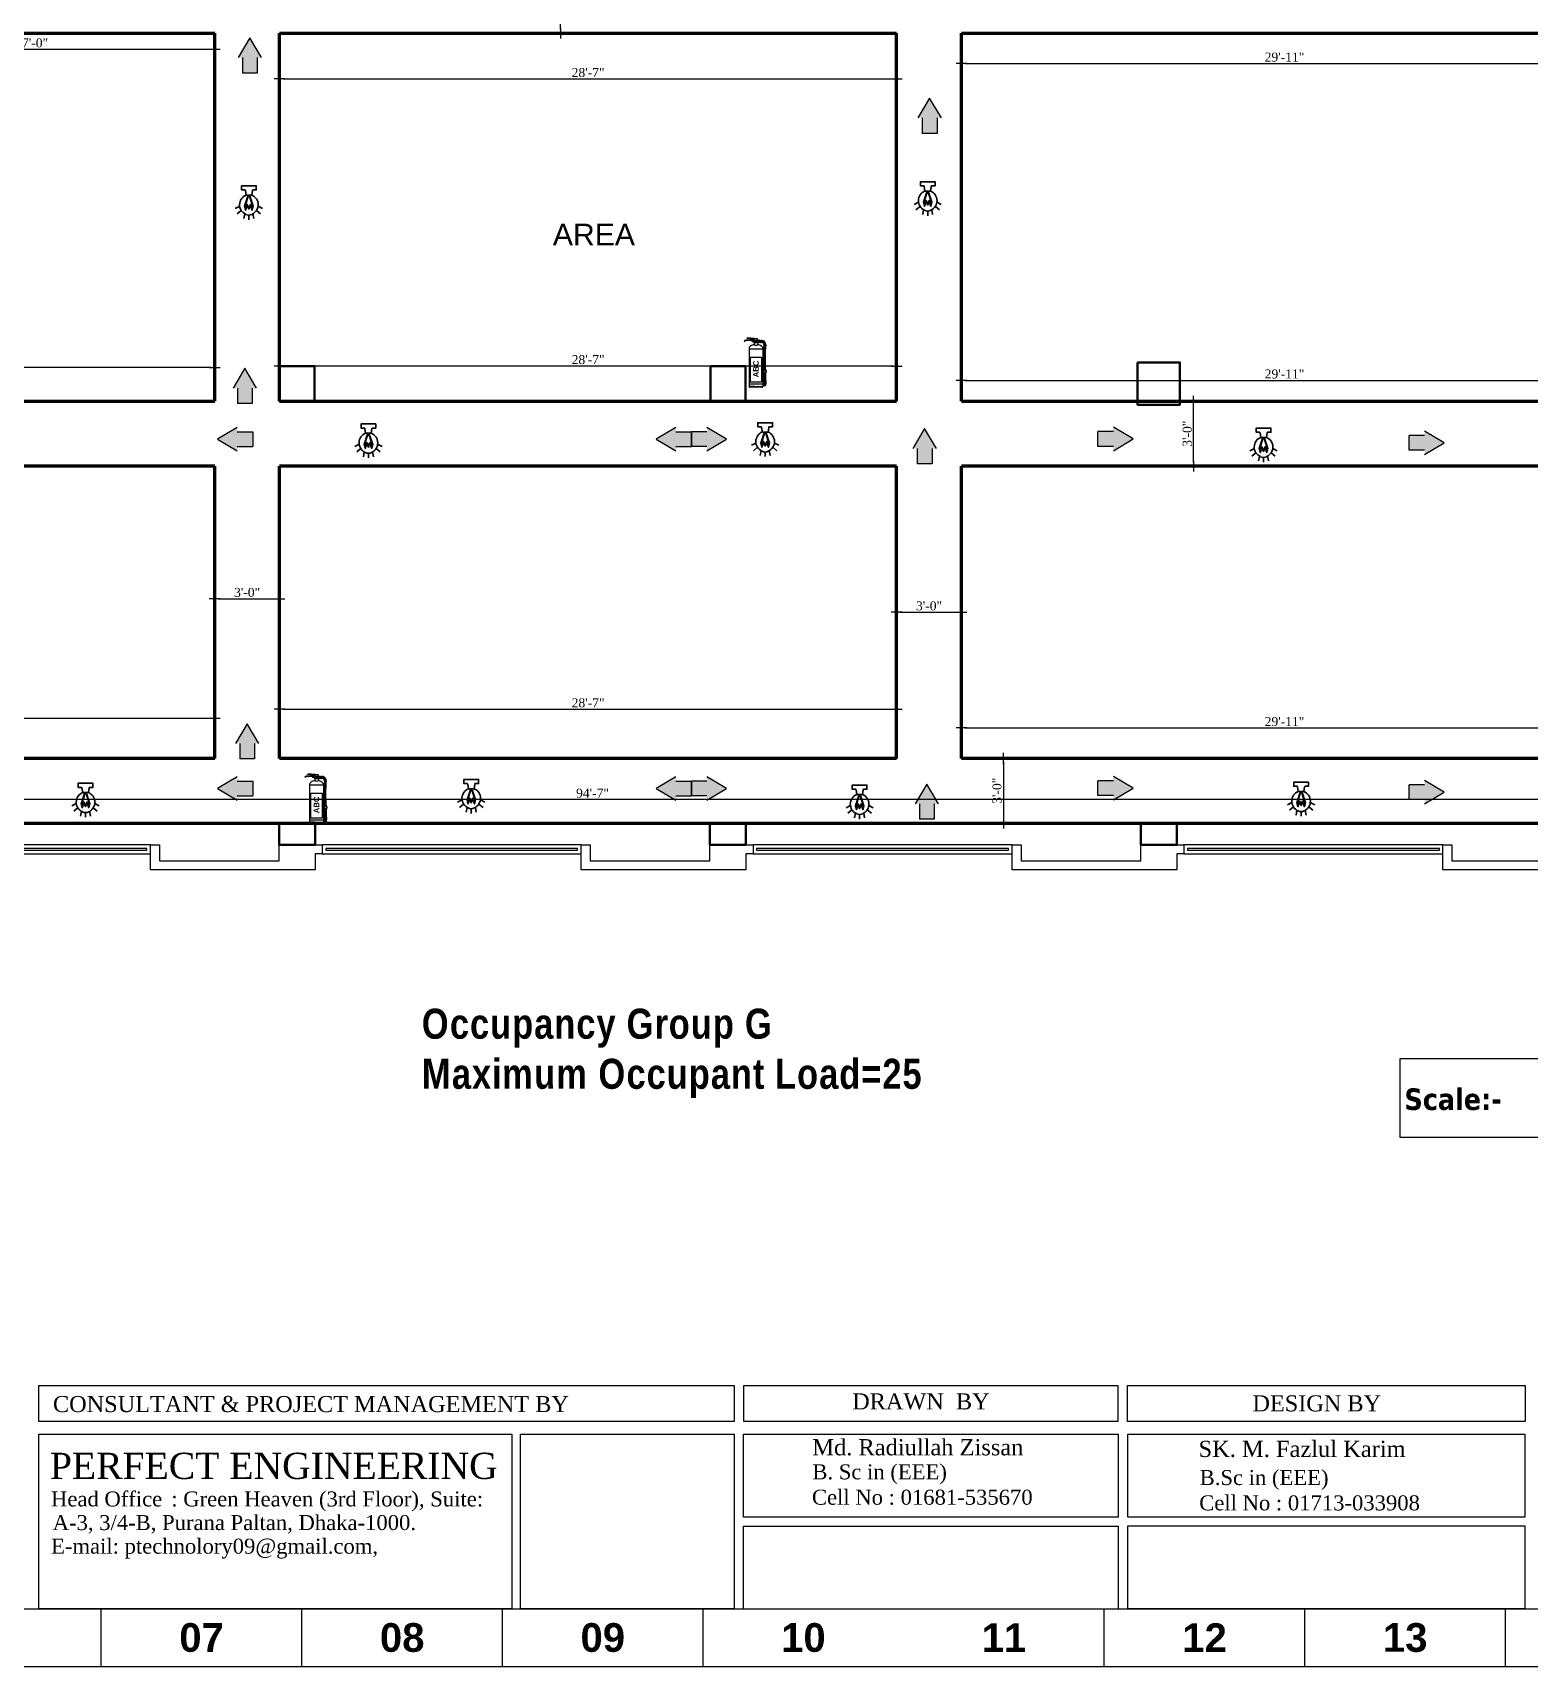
# Model space of a CAD drawing. Header units: inches. Extents: x -250485 to 735580, y -140410 to 288049.
# Drawn here: x 31693 to 32525, y 20644 to 21552 of the extents above; entities that cross this region are included whole.
import ezdxf

# ---------------------------------------------------------------- set-up
doc = ezdxf.new("R2010")
doc.units = ezdxf.units.IN
doc.header["$MEASUREMENT"] = 0
doc.header["$PDMODE"] = 35
doc.layers.get('0').update_dxf_attribs({"lineweight": 0})
doc.layers.get('Defpoints').update_dxf_attribs({"lineweight": 0})
for name, color, linetype, lineweight in [('A column', 106, 'Continuous', 40), ('A window', 150, 'Continuous', 0), ('AN-TEXT', 251, 'Continuous', 15), ('coloum', 220, 'Continuous', 0), ('DIM 01', 250, 'Continuous', 9), ('Emergency Light', 251, 'Continuous', 15), ('evacuation plan', 162, 'Continuous', 13), ('Inline', 7, 'Continuous', 0), ('Layer1', 134, 'Continuous', 0), ('Outline', 7, 'Continuous', 0), ('Scale', 7, 'Continuous', 0), ('Scale_Text', 7, 'Continuous', 0), ('sheet', 7, 'Continuous', 15), ('TEXT_TITLEBOX', 7, 'Continuous', 13), ('Titelblk', 7, 'Continuous', 25), ('TITLE', 7, 'Continuous', 20), ('wall', 7, 'Continuous', 0)]:
    doc.layers.add(name, color=color, linetype=linetype, lineweight=lineweight)
doc.layers.add('FIREACC', color=30, linetype='Continuous')
doc.layers.add('OUTSIDE', color=253, linetype='Continuous')
doc.styles.add('isop', font='isocpeur.ttf')
doc.styles.add('REG', font='times.ttf')
doc.styles.add('SHT-TEXT-1', font='times.ttf', dxfattribs={"height": 12})
doc.styles.get("Standard").update_dxf_attribs({"font": 'arialbd.ttf', "height": 24})
doc.styles.add('style1', font='arial.ttf')
doc.dimstyles.new('Dim-Pres', dxfattribs={"dimtxt": 5.5, "dimasz": 2, "dimexe": 1.5, "dimexo": 1.5, "dimgap": 1, "dimtad": 3, "dimdec": 0, "dimzin": 3, "dimdsep": 46, "dimlunit": 4, "dimtxsty": 'REG', "dimblk": 'point', "dimcen": 2, "dimclrd": 256, "dimclre": 256, "dimclrt": 7, "dimadec": 0, "dimazin": 0, "dimtfac": 0.75, "dimtdec": 0, "dimtmove": 1, "dimatfit": 3, "dimldrblk": 'point', "dimfxl": 0, "dimtolj": 1, "dimtzin": 0, "dimlwd": -1, "dimlwe": -1, "dimarcsym": 1})

# ---------------------------------------------------------------- blocks, each defined once
blk = doc.blocks.new('A$C0D471ECC')
at = {"layer": 'A window', "ltscale": 30, "elevation": 0.3}
blk.add_lwpolyline([(-50.51, 36.74), (-50.51, 31.74), (93.49, 31.74), (93.49, 36.74), (-50.51, 36.74)], dxfattribs=at)
blk.add_lwpolyline([(-48.51, 34.74), (-48.51, 33.74), (91.49, 33.74), (91.49, 34.74)], close=True, dxfattribs=at)
blk = doc.blocks.new('dot')
at = {"color": 4}
for p, q in [((-1.5, 0), (1.5, 0)), ((0, 1.5), (0, -1.5))]:
    blk.add_line(p, q, dxfattribs=at)
at = {"color": 6, "const_width": 0.5}
blk.add_lwpolyline([(-0.25, 0, 1), (0.25, 0, 1)], format="xyb", close=True, dxfattribs=at)
blk = doc.blocks.new('point')
blk.add_blockref('dot', (0, 0))
blk = doc.blocks.new('*D562')
at = {"layer": 'Defpoints', "color": 0, "ltscale": 30, "transparency": 16777216}
for p in [(32319.41, 21346.93), (32338.81, 21346.93), (32319.25, 21310.75)]:
    blk.add_point(p, dxfattribs=at)
at = {"layer": 'Layer1', "ltscale": 30, "transparency": 16777216}
for p, q in [((32334.81, 21346.93), (32340.31, 21346.93)), ((32338.81, 21312.75), (32338.81, 21344.93)), ((32334.81, 21310.75), (32340.31, 21310.75))]:
    blk.add_line(p, q, dxfattribs=at)
at = {"layer": 'Layer1', "ltscale": 30, "transparency": 16777216, "xscale": 2, "yscale": 2, "zscale": 2}
for p, rotation in [((32338.81, 21346.93), 90), ((32338.81, 21310.75), 270)]:
    blk.add_blockref('point', p, dxfattribs=dict(at, rotation=rotation))
at = {"layer": 'Layer1', "color": 7, "ltscale": 30, "transparency": 16777216, "insert": (32335.26, 21328.84), "char_height": 5, "attachment_point": 5, "rotation": 90, "style": 'REG'}
blk.add_mtext('\\A1;3\'-0"', dxfattribs=at)
blk = doc.blocks.new('hfev')
at = {"layer": 'evacuation plan'}
h = blk.add_hatch(color=60, dxfattribs=at)
h.dxf.hatch_style = 1
h.paths.add_polyline_path([(40299.1, 13041.1), (40287.2, 13021.2), (40310.9, 13021.2)])
h.paths.add_polyline_path([(40306.5, 13021.2), (40291.6, 13021.2), (40291.6, 13005.5), (40306.5, 13005.5)])
at = {"layer": 'evacuation plan', "color": 9, "true_color": 0xafd9aa}
for p, q in [((40287.2, 13021.2), (40299.1, 13041.1)), ((40299.1, 13041.1), (40310.9, 13021.2)), ((40291.6, 13021.2), (40291.6, 13005.5)), ((40306.5, 13021.2), (40306.5, 13005.5)), ((40291.6, 13005.5), (40306.5, 13005.5))]:
    blk.add_line(p, q, dxfattribs=at)
blk = doc.blocks.new('A$C16DB04AD')
at = {"layer": 'Emergency Light', "color": 154, "lineweight": 30}
for p, q in [((-6.5, -14.4), (-9.6, -16)), ((-5.4, -17.4), (-8.3, -19.8)), ((-2.9, -19.8), (-3.5, -23.2)), ((0, -20.7), (0, -24)), ((2.9, -19.8), (3.5, -23.2)), ((5.4, -17.4), (8.3, -19.8)), ((6.5, -14.4), (9.6, -16))]:
    blk.add_line(p, q, dxfattribs=at)
blk.add_lwpolyline([(-2, -6.6), (-2.5, -3.3, 0.371278), (-2.9, -2.9), (-5.2, -2.9), (-5.2, 0), (5.2, 0), (5.2, -2.9), (2.9, -2.9, 0.371278), (2.5, -3.3), (2, -6.6)], format="xyb", dxfattribs=at)
at = {"layer": 'Emergency Light', "color": 1, "lineweight": 30}
blk.add_lwpolyline([(-0.4, -6.6), (-3, -14.5), (-2.3, -17.3), (-1.1, -13.9), (0, -16.5), (1.1, -13.9), (2.3, -17.3), (3, -14.5), (0.4, -6.6)], dxfattribs=at)
blk.add_lwpolyline([(0.4, -7.3, 0.690361), (-0.4, -7.3), (-2.7, -14.5), (-2.2, -16.4), (-1.1, -13.2), (0, -15.9), (1.1, -13.2), (2.2, -16.4), (2.7, -14.5), (0.4, -7.3)], format="xyb", dxfattribs=at)
at = {"layer": 'Emergency Light', "color": 154, "lineweight": 30}
blk.add_lwpolyline([(-2, -6.6), (2, -6.6)], dxfattribs=at)
for centre, radius, start, end in [((0.8, -13.4), 7.38, 112.0671, 245.9767), ((-0.8, -13.4), 7.38, 294.0233, 67.9329), ((0, -16), 4.74, 241.9689, 298.0311)]:
    blk.add_arc(centre, radius, start, end, dxfattribs=at)
blk = doc.blocks.new('*U196')
at = {"layer": 'OUTSIDE', "linetype": 'Continuous'}
for points in [[(-100, 482), (-104, 460), (-79, 478)], [(-79, 478), (-104, 460), (-84, 462)], [(-84, 462), (-104, 460), (-77, 321)], [(-104, 460), (-97, 320), (-77, 321)], [(-85, 498), (-100, 482), (-47, 486)], [(-47, 486), (-100, 482), (-64, 484)], [(-64, 484), (-100, 482), (-79, 478)], [(-64, 504), (-85, 498), (-52, 503)], [(-52, 503), (-85, 498), (-47, 502)], [(-43, 502), (-85, 498), (-43, 486)], [(-85, 498), (-43, 502), (-47, 502)], [(-85, 498), (-47, 486), (-43, 486)], [(-52, 503), (-58, 504), (-64, 504)], [(-47, 486), (-64, 484), (-52, 485)], [(-52, 485), (-64, 484), (-58, 484)], [(-97, 320), (-102, 180), (-82, 180)], [(-77, 321), (-97, 320), (-82, 180)], [(-103, 111), (-104, 62), (-84, 62)], [(-82, 160), (-103, 111), (-83, 111)], [(-102, 160), (-103, 111), (-82, 160)], [(-83, 111), (-103, 111), (-84, 62)]]:
    blk.add_solid(points, dxfattribs=at)
blk = doc.blocks.new('*U195')
at = {"layer": 'OUTSIDE', "linetype": 'Continuous'}
for points in [[(0, 488), (-1, 487), (1, 486)], [(-1, 487), (0, 486), (1, 486)], [(0, 500), (0, 488), (1, 486)], [(1, 500), (0, 500), (1, 486)], [(1, 500), (1, 486), (2, 488)], [(1, 500), (1, 500), (2, 488)], [(1, 500), (1, 500), (1, 486)], [(2, 488), (1, 486), (2, 487)], [(2, 487), (1, 486), (2, 486)]]:
    blk.add_solid(points, dxfattribs=at)
blk = doc.blocks.new('ABC')
at = {"layer": 'FIREACC', "color": 11}
for p, q in [((-39154, 31707), (-39205, 31704)), ((-39153, 31701), (-39200, 31700)), ((-39152, 31714), (-39193, 31720)), ((-39101, 31717), (-39189, 31724)), ((-39175, 31634), (-39175, 31301)), ((-39134, 31708), (-39154, 31707)), ((-39127, 31702), (-39153, 31701)), ((-39136, 31712), (-39151, 31714)), ((-39134, 31709), (-39134, 31706)), ((-39127, 31704), (-39131, 31704)), ((-39100, 31685), (-39131, 31685)), ((-39131, 31684), (-39131, 31682)), ((-39100, 31684), (-39131, 31684)), ((-39099, 31682), (-39131, 31682)), ((-39131, 31682), (-39131, 31666)), ((-39129, 31698), (-39129, 31701)), ((-39129, 31701), (-39127, 31701)), ((-39129, 31685), (-39129, 31697)), ((-39106, 31703), (-39127, 31702)), ((-39127, 31701), (-39102, 31701)), ((-39106, 31705), (-39126, 31704)), ((-39106, 31703), (-39106, 31705)), ((-39101, 31717), (-39102, 31701)), ((-39102, 31701), (-39102, 31707)), ((-39102, 31685), (-39102, 31701)), ((-39100, 31684), (-39100, 31682)), ((-39099, 31682), (-39099, 31666)), ((-39055, 31634), (-39055, 31301)), ((-39129, 31306), (-39164, 31306)), ((-39102, 31306), (-39067, 31306))]:
    blk.add_line(p, q, dxfattribs=at)
for centre, radius in [((-39115, 31693), 8), ((-39115, 31693), 7.11), ((-39104, 31703), 0.818)]:
    blk.add_circle(centre, radius, dxfattribs=at)
for centre, radius, start, end in [((-39202, 31688), 16.6, 102.0731, 158.0787), ((-39195, 31656), 44.2, 96.1934, 120.0254), ((-39189, 31720), 4, 85.8388, 175.8388), ((-39149, 31631), 26.3, 119.5311, 173.3898), ((-39115, 31581), 86.5, 100.9999, 123.208), ((-39136, 31709), 2.4, 355.8388, 82.0095), ((-39132, 31706), 2.4, 175.8388, 273.0799), ((-39131, 31684), 0.8, 90, 270), ((-39104, 31703), 1.96, 175.8388, 355.8388), ((-39100, 31684), 0.8, 270, 90), ((-39116, 31581), 86.5, 56.792, 79.0001), ((-39082, 31631), 26.3, 6.6102, 60.4689), ((-39171, 31302), 4.51, 202.0814, 252.7663), ((-39173, 31302), 4.45, 276.3773, 340.9868), ((-39160, 31298), 9.06, 135.2683, 162.981), ((-39164, 31302), 3.74, 83.2574, 130.4174), ((-39128, 31299), 6.79, 39.6417, 93.3999), ((-39116, 31306), 7.75, 199.8006, 272.52), ((-39115, 31306), 7.75, 267.48, 340.1994), ((-39103, 31299), 6.79, 86.6001, 140.3583), ((-39067, 31302), 3.74, 49.5826, 96.7426), ((-39071, 31298), 9.06, 17.019, 44.7317), ((-39058, 31302), 4.45, 199.0132, 263.6227), ((-39060, 31302), 4.51, 287.2337, 337.9186)]:
    blk.add_arc(centre, radius, start, end, dxfattribs=at)
at = {"layer": 'OUTSIDE', "color": 11}
for p, q in [((-39055, 31626), (-39175, 31626)), ((-39127, 31706), (-39125, 31706)), ((-39125, 31706), (-39127, 31706)), ((-39118, 31695), (-39120, 31696)), ((-39116, 31689), (-39118, 31700)), ((-39116, 31698), (-39115, 31698)), ((-39116, 31698), (-39116, 31689)), ((-39116, 31698), (-39115, 31698)), ((-39115, 31689), (-39113, 31700)), ((-39115, 31698), (-39115, 31689)), ((-39115, 31698), (-39115, 31698)), ((-39113, 31695), (-39111, 31696)), ((-39102, 31701), (-39102, 31701)), ((-39096, 31699), (-39102, 31699)), ((-39096, 31695), (-39102, 31695)), ((-39096, 31691), (-39102, 31691)), ((-39096, 31687), (-39102, 31687)), ((-39096, 31699), (-39096, 31687)), ((-39080, 31701), (-39092, 31701)), ((-39080, 31699), (-39092, 31699)), ((-39080, 31698), (-39092, 31698)), ((-39080, 31689), (-39092, 31689)), ((-39080, 31688), (-39092, 31688)), ((-39080, 31685), (-39092, 31685)), ((-39080, 31701), (-39080, 31685)), ((-39080, 31687), (-39078, 31687)), ((-39063, 31685), (-39068, 31685)), ((-39055, 31326), (-39175, 31326)), ((-39058, 31298), (-39173, 31298))]:
    blk.add_line(p, q, dxfattribs=at)
at = {"layer": 'OUTSIDE', "color": 1}
for p, q in [((-39080, 31700), (-39078, 31700)), ((-39063, 31701), (-39068, 31701)), ((-39163, 31342), (-39163, 31558)), ((-39163, 31558), (-39067, 31558)), ((-39067, 31558), (-39067, 31342)), ((-39067, 31342), (-39163, 31342)), ((-39055, 31442), (-39027, 31442)), ((-39055, 31426), (-39027, 31426)), ((-39050, 31442), (-39050, 31426)), ((-39049, 31348), (-39049, 31346)), ((-39049, 31348), (-39030, 31348)), ((-39049, 31346), (-39049, 31346)), ((-39049, 31346), (-39049, 31328)), ((-39049, 31346), (-39049, 31328)), ((-39047, 31326), (-39031, 31326)), ((-39043, 31346), (-39046, 31346)), ((-39046, 31346), (-39046, 31328)), ((-39046, 31325), (-39046, 31326)), ((-39046, 31325), (-39046, 31314)), ((-39033, 31325), (-39046, 31325)), ((-39033, 31324), (-39046, 31324)), ((-39043, 31346), (-39043, 31328)), ((-39041, 31326), (-39041, 31346)), ((-39041, 31326), (-39041, 31346)), ((-39041, 31346), (-39038, 31346)), ((-39038, 31326), (-39038, 31346)), ((-39036, 31346), (-39033, 31346)), ((-39036, 31346), (-39036, 31328)), ((-39033, 31346), (-39033, 31328)), ((-39033, 31325), (-39033, 31326)), ((-39033, 31325), (-39033, 31314)), ((-39030, 31442), (-39030, 31426)), ((-39030, 31348), (-39030, 31346)), ((-39030, 31346), (-39030, 31346)), ((-39030, 31346), (-39030, 31328)), ((-39030, 31346), (-39030, 31328)), ((-39027, 31442), (-39027, 31426)), ((-39046, 31314), (-39033, 31314))]:
    blk.add_line(p, q, dxfattribs=at)
at = {"layer": 'OUTSIDE', "color": 11}
for centre, radius, start, end in [((-39140, 31706), 14, 1.7796, 358.9745), ((-39140, 31706), 13.6, 1.8369, 358.9415), ((-39118, 31688), 25.7, 238.3845, 275.6038), ((-39127, 31706), 0.343, 90, 270), ((-39125, 31706), 0.343, 270, 90), ((-39115, 31693), 5.65, 115.6308, 148.0837), ((-39115, 31693), 3.41, 125.5003, 148.0837), ((-39115, 31688), 1.22, 124.1991, 55.3937), ((-39113, 31690), 27.6, 265.6954, 300.3163), ((-39115, 31693), 3.41, 31.9163, 54.4997), ((-39115, 31693), 5.65, 31.9163, 64.3692), ((-39092, 31694), 7.45, 91.1883, 129.7873), ((-39092, 31693), 7.45, 230.2127, 268.8117), ((-39090, 31693), 5.13, 117.4534, 242.5466), ((-39092, 31701), 1.98, 181.0474, 268.0119), ((-39092, 31686), 1.98, 91.9881, 178.9526), ((-39066, 31730), 45.1, 255.4552, 267.5164), ((-39064, 31669), 32.2, 354.9737, 89.8444), ((-39064, 31669), 16.2, 356.2273, 89.6749), ((-37883, 31547), 1170, 174.0773, 185.1556)]:
    blk.add_arc(centre, radius, start, end, dxfattribs=at)
at = {"layer": 'OUTSIDE', "color": 1}
for centre, radius, start, end in [((-39066, 31656), 45.1, 92.4836, 104.5448), ((-37872, 31547), 1165, 174.1113, 185.1494), ((-35847, 31459), 3202, 180.5894, 181.9925), ((-39046, 31329), 2.97, 192.2541, 244.019), ((-39046, 31329), 2.97, 192.2541, 244.019), ((-39043, 31329), 2.97, 192.2541, 244.019), ((-39040, 31329), 2.97, 192.2541, 244.019), ((-39038, 31329), 2.97, 295.981, 347.7459), ((-39036, 31329), 2.97, 295.981, 347.7459), ((-35847, 31459), 3186, 180.5923, 182.0025), ((-39033, 31329), 2.97, 295.981, 347.7459), ((-39033, 31329), 2.97, 295.981, 347.7459)]:
    blk.add_arc(centre, radius, start, end, dxfattribs=at)
at = {"layer": 'OUTSIDE', "color": 11, "linetype": 'Continuous', "xscale": -0.8000000000029104, "yscale": 0.7999999999992724, "zscale": 0.7999999999999443}
blk.add_blockref('*U195', (-39115, 31298), dxfattribs=at)
at = {"layer": 'OUTSIDE', "color": 1, "linetype": 'Continuous', "xscale": -0.8000000000029104, "yscale": 0.7999999999992724, "zscale": 0.7999999999999443}
blk.add_blockref('*U196', (-39115, 31298), dxfattribs=at)
at = {"layer": 'sheet', "color": 5, "insert": (-39091, 31384), "char_height": 48, "width": 165, "attachment_point": 7, "rotation": 90}
blk.add_mtext('{\\C6;ABC}', dxfattribs=at)
blk = doc.blocks.new('PAGE')
at = {"layer": 'Inline', "color": 252, "lineweight": 15}
blk.add_lwpolyline([(178051640.63, 22656441.11), (178051640.63, 22657235.79), (178050505.36, 22657235.79), (178050505.36, 22656441.11)], close=True, dxfattribs=at)
at = {"layer": 'Outline', "color": 252, "lineweight": 15}
blk.add_line((178050483.42, 22656424.24), (178051662.57, 22656424.24), dxfattribs=at)
at = {"layer": 'Scale', "color": 252, "lineweight": 9}
for p, q in [((178050837.01, 22656424.24), (178050837.01, 22656441.11)), ((178050896, 22656424.24), (178050896, 22656441.11)), ((178050955, 22656424.24), (178050955, 22656441.11)), ((178051014, 22656424.24), (178051014, 22656441.11)), ((178051131.99, 22656424.24), (178051131.99, 22656441.11)), ((178051190.99, 22656424.24), (178051190.99, 22656441.11)), ((178051249.99, 22656424.24), (178051249.99, 22656441.11))]:
    blk.add_line(p, q, dxfattribs=at)
at = {"layer": 'Scale_Text', "color": 252, "lineweight": 13, "char_height": 8.435, "width": 2.5102, "attachment_point": 5}
for s, insert in [('07', (178050866.5, 22656432.67)), ('08', (178050925.5, 22656432.67)), ('09', (178050984.5, 22656432.67)), ('10', (178051043.5, 22656432.67)), ('11', (178051102.49, 22656432.67)), ('12', (178051161.49, 22656432.67)), ('13', (178051220.49, 22656432.67))]:
    blk.add_mtext(s, dxfattribs=dict(at, insert=insert))
blk = doc.blocks.new('Title')
at = {"layer": 'Titelblk', "color": 3, "linetype": 'Continuous', "lineweight": 0, "xscale": 3.014611567961765, "yscale": 3.014611567959946, "zscale": 3.014611567966516}
blk.add_blockref('PAGE', (-536855255.8, -68388224), dxfattribs=at)
blk = doc.blocks.new('*D743')
at = {"layer": 'Defpoints', "color": 0, "ltscale": 30, "transparency": 16777216}
for p in [(31591.16, 21551.43), (31794.66, 21551.43), (31794.66, 21542.43)]:
    blk.add_point(p, dxfattribs=at)
at = {"layer": 'Layer1', "ltscale": 30, "transparency": 16777216}
for p, q in [((31591.16, 21546.43), (31591.16, 21540.93)), ((31593.16, 21542.43), (31792.66, 21542.43)), ((31794.66, 21546.43), (31794.66, 21540.93))]:
    blk.add_line(p, q, dxfattribs=at)
at = {"layer": 'Layer1', "ltscale": 30, "transparency": 16777216, "xscale": 2, "yscale": 2, "zscale": 2, "rotation": 180}
blk.add_blockref('point', (31591.16, 21542.43), dxfattribs=at)
at = {"layer": 'Layer1', "ltscale": 30, "transparency": 16777216, "xscale": 2, "yscale": 2, "zscale": 2}
blk.add_blockref('point', (31794.66, 21542.43), dxfattribs=at)
at = {"layer": 'Layer1', "color": 7, "ltscale": 30, "transparency": 16777216, "insert": (31692.91, 21545.98), "char_height": 5, "attachment_point": 5, "style": 'REG'}
blk.add_mtext('\\A1;17\'-0"', dxfattribs=at)
blk = doc.blocks.new('*D744')
at = {"layer": 'Defpoints', "color": 0, "ltscale": 30, "transparency": 16777216}
for p in [(31830.66, 21551.43), (32173.73, 21551.43), (32173.73, 21525.96)]:
    blk.add_point(p, dxfattribs=at)
at = {"layer": 'Layer1', "ltscale": 30, "transparency": 16777216}
for p, q in [((31830.66, 21529.96), (31830.66, 21524.46)), ((31832.66, 21525.96), (32171.73, 21525.96)), ((32173.73, 21529.96), (32173.73, 21524.46))]:
    blk.add_line(p, q, dxfattribs=at)
at = {"layer": 'Layer1', "ltscale": 30, "transparency": 16777216, "xscale": 2, "yscale": 2, "zscale": 2, "rotation": 180}
blk.add_blockref('point', (31830.66, 21525.96), dxfattribs=at)
at = {"layer": 'Layer1', "ltscale": 30, "transparency": 16777216, "xscale": 2, "yscale": 2, "zscale": 2}
blk.add_blockref('point', (32173.73, 21525.96), dxfattribs=at)
at = {"layer": 'Layer1', "color": 7, "ltscale": 30, "transparency": 16777216, "insert": (32002.2, 21529.51), "char_height": 5, "attachment_point": 5, "style": 'REG'}
blk.add_mtext('\\A1;28\'-7"', dxfattribs=at)
blk = doc.blocks.new('*D745')
at = {"layer": 'Defpoints', "color": 0, "ltscale": 30, "transparency": 16777216}
for p in [(32209.73, 21551.43), (32568.91, 21551.43), (32568.91, 21534.52)]:
    blk.add_point(p, dxfattribs=at)
at = {"layer": 'Layer1', "ltscale": 30, "transparency": 16777216}
for p, q in [((32209.73, 21538.52), (32209.73, 21533.02)), ((32211.73, 21534.52), (32566.91, 21534.52)), ((32568.91, 21538.52), (32568.91, 21533.02))]:
    blk.add_line(p, q, dxfattribs=at)
at = {"layer": 'Layer1', "ltscale": 30, "transparency": 16777216, "xscale": 2, "yscale": 2, "zscale": 2, "rotation": 180}
blk.add_blockref('point', (32209.73, 21534.52), dxfattribs=at)
at = {"layer": 'Layer1', "ltscale": 30, "transparency": 16777216, "xscale": 2, "yscale": 2, "zscale": 2}
blk.add_blockref('point', (32568.91, 21534.52), dxfattribs=at)
at = {"layer": 'Layer1', "color": 7, "ltscale": 30, "transparency": 16777216, "insert": (32389.32, 21538.07), "char_height": 5, "attachment_point": 5, "style": 'REG'}
blk.add_mtext('\\A1;29\'-11"', dxfattribs=at)
blk = doc.blocks.new('*D746')
at = {"layer": 'Defpoints', "color": 0, "ltscale": 30, "transparency": 16777216}
for p in [(32568.91, 21358.44), (32209.73, 21346.93), (32568.91, 21346.93)]:
    blk.add_point(p, dxfattribs=at)
at = {"layer": 'Layer1', "ltscale": 30, "transparency": 16777216}
for p, q in [((32209.73, 21354.44), (32209.73, 21359.94)), ((32211.73, 21358.44), (32566.91, 21358.44)), ((32568.91, 21354.44), (32568.91, 21359.94))]:
    blk.add_line(p, q, dxfattribs=at)
at = {"layer": 'Layer1', "ltscale": 30, "transparency": 16777216, "xscale": 2, "yscale": 2, "zscale": 2, "rotation": 180}
blk.add_blockref('point', (32209.73, 21358.44), dxfattribs=at)
at = {"layer": 'Layer1', "ltscale": 30, "transparency": 16777216, "xscale": 2, "yscale": 2, "zscale": 2}
blk.add_blockref('point', (32568.91, 21358.44), dxfattribs=at)
at = {"layer": 'Layer1', "color": 7, "ltscale": 30, "transparency": 16777216, "insert": (32389.32, 21361.99), "char_height": 5, "attachment_point": 5, "style": 'REG'}
blk.add_mtext('\\A1;29\'-11"', dxfattribs=at)
blk = doc.blocks.new('*D747')
at = {"layer": 'Defpoints', "color": 0, "ltscale": 30, "transparency": 16777216}
for p in [(31830.66, 21366.43), (31830.66, 21346.93), (32173.73, 21346.93)]:
    blk.add_point(p, dxfattribs=at)
at = {"layer": 'Layer1', "ltscale": 30, "transparency": 16777216}
for p, q in [((31830.66, 21362.43), (31830.66, 21367.93)), ((32171.73, 21366.43), (31832.66, 21366.43)), ((32173.73, 21362.43), (32173.73, 21367.93))]:
    blk.add_line(p, q, dxfattribs=at)
at = {"layer": 'Layer1', "ltscale": 30, "transparency": 16777216, "xscale": 2, "yscale": 2, "zscale": 2, "rotation": 180}
blk.add_blockref('point', (31830.66, 21366.43), dxfattribs=at)
at = {"layer": 'Layer1', "ltscale": 30, "transparency": 16777216, "xscale": 2, "yscale": 2, "zscale": 2}
blk.add_blockref('point', (32173.73, 21366.43), dxfattribs=at)
at = {"layer": 'Layer1', "color": 7, "ltscale": 30, "transparency": 16777216, "insert": (32002.2, 21369.98), "char_height": 5, "attachment_point": 5, "style": 'REG'}
blk.add_mtext('\\A1;28\'-7"', dxfattribs=at)
blk = doc.blocks.new('*D748')
at = {"layer": 'Defpoints', "color": 0, "ltscale": 30, "transparency": 16777216}
for p in [(31437.41, 21365.53), (31437.41, 21346.93), (31794.66, 21346.93)]:
    blk.add_point(p, dxfattribs=at)
at = {"layer": 'Layer1', "ltscale": 30, "transparency": 16777216}
for p, q in [((31437.41, 21361.53), (31437.41, 21367.03)), ((31792.66, 21365.53), (31439.41, 21365.53)), ((31794.66, 21361.53), (31794.66, 21367.03))]:
    blk.add_line(p, q, dxfattribs=at)
at = {"layer": 'Layer1', "ltscale": 30, "transparency": 16777216, "xscale": 2, "yscale": 2, "zscale": 2, "rotation": 180}
blk.add_blockref('point', (31437.41, 21365.53), dxfattribs=at)
at = {"layer": 'Layer1', "ltscale": 30, "transparency": 16777216, "xscale": 2, "yscale": 2, "zscale": 2}
blk.add_blockref('point', (31794.66, 21365.53), dxfattribs=at)
at = {"layer": 'Layer1', "color": 7, "ltscale": 30, "transparency": 16777216, "insert": (31616.03, 21369.08), "char_height": 5, "attachment_point": 5, "style": 'REG'}
blk.add_mtext('\\A1;29\'-9"', dxfattribs=at)
blk = doc.blocks.new('*D749')
at = {"layer": 'Defpoints', "color": 0, "ltscale": 30, "transparency": 16777216}
for p in [(31794.66, 21170.7), (31437.41, 21148.43), (31794.66, 21148.43)]:
    blk.add_point(p, dxfattribs=at)
at = {"layer": 'Layer1', "ltscale": 30, "transparency": 16777216}
for p, q in [((31437.41, 21166.7), (31437.41, 21172.2)), ((31439.41, 21170.7), (31792.66, 21170.7)), ((31794.66, 21166.7), (31794.66, 21172.2))]:
    blk.add_line(p, q, dxfattribs=at)
at = {"layer": 'Layer1', "ltscale": 30, "transparency": 16777216, "xscale": 2, "yscale": 2, "zscale": 2, "rotation": 180}
blk.add_blockref('point', (31437.41, 21170.7), dxfattribs=at)
at = {"layer": 'Layer1', "ltscale": 30, "transparency": 16777216, "xscale": 2, "yscale": 2, "zscale": 2}
blk.add_blockref('point', (31794.66, 21170.7), dxfattribs=at)
at = {"layer": 'Layer1', "color": 7, "ltscale": 30, "transparency": 16777216, "insert": (31616.03, 21174.25), "char_height": 5, "attachment_point": 5, "style": 'REG'}
blk.add_mtext('\\A1;29\'-9"', dxfattribs=at)
blk = doc.blocks.new('*D750')
at = {"layer": 'Defpoints', "color": 0, "ltscale": 30, "transparency": 16777216}
for p in [(32173.73, 21175.71), (31830.66, 21148.43), (32173.73, 21148.43)]:
    blk.add_point(p, dxfattribs=at)
at = {"layer": 'Layer1', "ltscale": 30, "transparency": 16777216}
for p, q in [((31830.66, 21171.71), (31830.66, 21177.21)), ((31832.66, 21175.71), (32171.73, 21175.71)), ((32173.73, 21171.71), (32173.73, 21177.21))]:
    blk.add_line(p, q, dxfattribs=at)
at = {"layer": 'Layer1', "ltscale": 30, "transparency": 16777216, "xscale": 2, "yscale": 2, "zscale": 2, "rotation": 180}
blk.add_blockref('point', (31830.66, 21175.71), dxfattribs=at)
at = {"layer": 'Layer1', "ltscale": 30, "transparency": 16777216, "xscale": 2, "yscale": 2, "zscale": 2}
blk.add_blockref('point', (32173.73, 21175.71), dxfattribs=at)
at = {"layer": 'Layer1', "color": 7, "ltscale": 30, "transparency": 16777216, "insert": (32002.2, 21179.26), "char_height": 5, "attachment_point": 5, "style": 'REG'}
blk.add_mtext('\\A1;28\'-7"', dxfattribs=at)
blk = doc.blocks.new('*D751')
at = {"layer": 'Defpoints', "color": 0, "ltscale": 30, "transparency": 16777216}
for p in [(32568.91, 21165.31), (32209.73, 21148.43), (32568.91, 21148.43)]:
    blk.add_point(p, dxfattribs=at)
at = {"layer": 'Layer1', "ltscale": 30, "transparency": 16777216}
for p, q in [((32209.73, 21161.31), (32209.73, 21166.81)), ((32211.73, 21165.31), (32566.91, 21165.31)), ((32568.91, 21161.31), (32568.91, 21166.81))]:
    blk.add_line(p, q, dxfattribs=at)
at = {"layer": 'Layer1', "ltscale": 30, "transparency": 16777216, "xscale": 2, "yscale": 2, "zscale": 2, "rotation": 180}
blk.add_blockref('point', (32209.73, 21165.31), dxfattribs=at)
at = {"layer": 'Layer1', "ltscale": 30, "transparency": 16777216, "xscale": 2, "yscale": 2, "zscale": 2}
blk.add_blockref('point', (32568.91, 21165.31), dxfattribs=at)
at = {"layer": 'Layer1', "color": 7, "ltscale": 30, "transparency": 16777216, "insert": (32389.32, 21168.86), "char_height": 5, "attachment_point": 5, "style": 'REG'}
blk.add_mtext('\\A1;29\'-11"', dxfattribs=at)
blk = doc.blocks.new('*D752')
at = {"layer": 'Defpoints', "color": 0, "ltscale": 30, "transparency": 16777216}
for p in [(31437.41, 21125.49), (31437.41, 21112.43), (32571.92, 21112.43)]:
    blk.add_point(p, dxfattribs=at)
at = {"layer": 'Layer1', "ltscale": 30, "transparency": 16777216}
for p, q in [((31437.41, 21121.49), (31437.41, 21126.99)), ((32569.92, 21125.49), (31439.41, 21125.49)), ((32571.92, 21121.49), (32571.92, 21126.99))]:
    blk.add_line(p, q, dxfattribs=at)
at = {"layer": 'Layer1', "ltscale": 30, "transparency": 16777216, "xscale": 2, "yscale": 2, "zscale": 2, "rotation": 180}
blk.add_blockref('point', (31437.41, 21125.49), dxfattribs=at)
at = {"layer": 'Layer1', "ltscale": 30, "transparency": 16777216, "xscale": 2, "yscale": 2, "zscale": 2}
blk.add_blockref('point', (32571.92, 21125.49), dxfattribs=at)
at = {"layer": 'Layer1', "color": 7, "ltscale": 30, "transparency": 16777216, "insert": (32004.66, 21129.05), "char_height": 5, "attachment_point": 5, "style": 'REG'}
blk.add_mtext('\\A1;94\'-7"', dxfattribs=at)
blk = doc.blocks.new('*D755')
at = {"layer": 'Defpoints', "color": 0, "ltscale": 30, "transparency": 16777216}
for p in [(31986.9, 21587.43), (31986.9, 21587.43), (31986.9, 21551.43)]:
    blk.add_point(p, dxfattribs=at)
at = {"layer": 'Layer1', "ltscale": 30, "transparency": 16777216}
for p, q in [((31986.9, 21587.43), (31985.4, 21587.43)), ((31986.9, 21553.43), (31986.9, 21585.43)), ((31986.9, 21551.43), (31985.4, 21551.43))]:
    blk.add_line(p, q, dxfattribs=at)
at = {"layer": 'Layer1', "ltscale": 30, "transparency": 16777216, "xscale": 2, "yscale": 2, "zscale": 2}
for p, rotation in [((31986.9, 21587.43), 90), ((31986.9, 21551.43), 270)]:
    blk.add_blockref('point', p, dxfattribs=dict(at, rotation=rotation))
at = {"layer": 'Layer1', "color": 7, "ltscale": 30, "transparency": 16777216, "insert": (31983.36, 21569.43), "char_height": 5, "attachment_point": 5, "rotation": 90, "style": 'REG'}
blk.add_mtext('\\A1;3\'-0"', dxfattribs=at)
blk = doc.blocks.new('*D757')
at = {"layer": 'Defpoints', "color": 0, "ltscale": 30, "transparency": 16777216}
for p in [(31830.66, 21237.08), (31794.66, 21229.59), (31830.66, 21229.59)]:
    blk.add_point(p, dxfattribs=at)
at = {"layer": 'Layer1', "ltscale": 30, "transparency": 16777216}
for p, q in [((31794.66, 21233.08), (31794.66, 21238.58)), ((31796.66, 21237.08), (31828.66, 21237.08)), ((31830.66, 21233.08), (31830.66, 21238.58))]:
    blk.add_line(p, q, dxfattribs=at)
at = {"layer": 'Layer1', "ltscale": 30, "transparency": 16777216, "xscale": 2, "yscale": 2, "zscale": 2, "rotation": 180}
blk.add_blockref('point', (31794.66, 21237.08), dxfattribs=at)
at = {"layer": 'Layer1', "ltscale": 30, "transparency": 16777216, "xscale": 2, "yscale": 2, "zscale": 2}
blk.add_blockref('point', (31830.66, 21237.08), dxfattribs=at)
at = {"layer": 'Layer1', "color": 7, "ltscale": 30, "transparency": 16777216, "insert": (31812.66, 21240.62), "char_height": 5, "attachment_point": 5, "style": 'REG'}
blk.add_mtext('\\A1;3\'-0"', dxfattribs=at)
blk = doc.blocks.new('*D758')
at = {"layer": 'Defpoints', "color": 0, "ltscale": 30, "transparency": 16777216}
for p in [(32173.73, 21229.59), (32209.73, 21229.59), (32209.73, 21229.59)]:
    blk.add_point(p, dxfattribs=at)
at = {"layer": 'Layer1', "ltscale": 30, "transparency": 16777216}
for p, q in [((32173.73, 21229.59), (32173.73, 21231.09)), ((32175.73, 21229.59), (32207.73, 21229.59)), ((32209.73, 21229.59), (32209.73, 21231.09))]:
    blk.add_line(p, q, dxfattribs=at)
at = {"layer": 'Layer1', "ltscale": 30, "transparency": 16777216, "xscale": 2, "yscale": 2, "zscale": 2, "rotation": 180}
blk.add_blockref('point', (32173.73, 21229.59), dxfattribs=at)
at = {"layer": 'Layer1', "ltscale": 30, "transparency": 16777216, "xscale": 2, "yscale": 2, "zscale": 2}
blk.add_blockref('point', (32209.73, 21229.59), dxfattribs=at)
at = {"layer": 'Layer1', "color": 7, "ltscale": 30, "transparency": 16777216, "insert": (32191.73, 21233.13), "char_height": 5, "attachment_point": 5, "style": 'REG'}
blk.add_mtext('\\A1;3\'-0"', dxfattribs=at)
blk = doc.blocks.new('*D759')
at = {"layer": 'Defpoints', "color": 0, "ltscale": 30, "transparency": 16777216}
for p in [(32239.6, 21148.43), (32233.07, 21112.43), (32239.6, 21112.43)]:
    blk.add_point(p, dxfattribs=at)
at = {"layer": 'Layer1', "ltscale": 30, "transparency": 16777216}
for p, q in [((32237.07, 21148.43), (32231.57, 21148.43)), ((32233.07, 21146.43), (32233.07, 21114.43)), ((32237.07, 21112.43), (32231.57, 21112.43))]:
    blk.add_line(p, q, dxfattribs=at)
at = {"layer": 'Layer1', "ltscale": 30, "transparency": 16777216, "xscale": 2, "yscale": 2, "zscale": 2}
for p, rotation in [((32233.07, 21148.43), 90), ((32233.07, 21112.43), 270)]:
    blk.add_blockref('point', p, dxfattribs=dict(at, rotation=rotation))
at = {"layer": 'Layer1', "color": 7, "ltscale": 30, "transparency": 16777216, "insert": (32229.53, 21130.43), "char_height": 5, "attachment_point": 5, "rotation": 90, "style": 'REG'}
blk.add_mtext('\\A1;3\'-0"', dxfattribs=at)

msp = doc.modelspace()

# ---------------------------------------------------------------- linework, layer by layer
at = {"layer": 'A column', "color": 7}
for points in [[(31830.66, 21366.43), (31850.16, 21366.43), (31850.16, 21346.93), (31830.66, 21346.93)], [(32070.16, 21366.43), (32089.66, 21366.43), (32089.66, 21346.93), (32070.16, 21346.93)], [(32307.66, 21368.43), (32331.16, 21368.43), (32331.16, 21344.93), (32307.66, 21344.93)]]:
    msp.add_lwpolyline(points, close=True, dxfattribs=at)
for points in [[(31850.41, 21112.43), (31830.41, 21112.43), (31830.41, 21100.43), (31850.41, 21100.43), (31850.41, 21112.43)], [(32089.91, 21112.43), (32069.91, 21112.43), (32069.91, 21100.43), (32089.91, 21100.43), (32089.91, 21112.43)], [(32329.41, 21112.43), (32309.41, 21112.43), (32309.41, 21100.43), (32329.41, 21100.43), (32329.41, 21112.43)]]:
    msp.add_lwpolyline(points, dxfattribs=at)
at = {"layer": 'coloum', "color": 7, "ltscale": 30}
for points in [[(31758.91, 21100.43), (31763.91, 21100.43), (31763.91, 21091.43), (31830.41, 21091.43), (31830.41, 21100.43), (31854.41, 21100.43), (31854.41, 21095.43), (31850.41, 21095.43), (31850.41, 21086.43), (31758.91, 21086.43), (31758.91, 21100.43)], [(31998.41, 21100.43), (32003.41, 21100.43), (32003.41, 21091.43), (32069.91, 21091.43), (32069.91, 21100.43), (32093.91, 21100.43), (32093.91, 21095.43), (32089.91, 21095.43), (32089.91, 21086.43), (31998.41, 21086.43), (31998.41, 21100.43)], [(32237.91, 21100.43), (32242.91, 21100.43), (32242.91, 21091.43), (32309.41, 21091.43), (32309.41, 21100.43), (32333.41, 21100.43), (32333.41, 21095.43), (32329.41, 21095.43), (32329.41, 21086.43), (32237.91, 21086.43), (32237.91, 21100.43)], [(32477.41, 21100.43), (32482.41, 21100.43), (32482.41, 21091.43), (32548.91, 21091.43), (32548.91, 21100.43), (32572.91, 21100.43), (32572.91, 21095.43), (32568.91, 21095.43), (32568.91, 21086.43), (32477.41, 21086.43), (32477.41, 21100.43)]]:
    msp.add_lwpolyline(points, dxfattribs=at)
at = {"layer": 'DIM 01', "color": 7, "lineweight": -2}
msp.add_lwpolyline([(32453.61, 20981.56), (32786.24, 20981.56), (32786.24, 20937.79), (32453.61, 20937.79)], close=True, dxfattribs=at)
at = {"layer": 'TEXT_TITLEBOX'}
for p, q in [((31696.95, 20779.98), (31696.95, 20799.95)), ((31696.95, 20799.95), (32083.43, 20799.95)), ((32083.43, 20799.95), (32083.43, 20779.98)), ((32088.72, 20779.98), (32088.72, 20799.95)), ((32088.72, 20799.95), (32296.72, 20799.95)), ((32296.72, 20799.95), (32296.72, 20779.98)), ((32302.09, 20779.98), (32302.09, 20799.95)), ((32302.09, 20799.95), (32523.01, 20799.95)), ((32523.01, 20799.95), (32523.01, 20779.98)), ((32083.43, 20779.98), (31696.95, 20779.98)), ((32296.72, 20779.98), (32088.72, 20779.98)), ((32523.01, 20779.98), (32302.09, 20779.98)), ((31696.97, 20675.78), (31696.97, 20772.97)), ((31696.97, 20772.97), (31959.83, 20772.97)), ((31959.83, 20772.97), (31959.83, 20675.78)), ((31964.61, 20675.78), (31964.61, 20772.97)), ((31964.61, 20772.97), (32083.47, 20772.97)), ((32083.47, 20772.97), (32083.47, 20675.78)), ((32088.64, 20726.82), (32088.64, 20772.94)), ((32088.64, 20772.94), (32296.86, 20772.94)), ((32296.86, 20772.94), (32296.86, 20726.82)), ((32302.15, 20726.85), (32302.15, 20772.97)), ((32302.15, 20772.97), (32522.92, 20772.97)), ((32522.92, 20772.97), (32522.92, 20726.85)), ((32296.86, 20726.82), (32088.64, 20726.82)), ((32522.92, 20726.85), (32302.15, 20726.85)), ((32088.64, 20675.75), (32088.64, 20721.87)), ((32088.64, 20721.87), (32296.86, 20721.87)), ((32296.86, 20721.87), (32296.86, 20675.75)), ((32302.15, 20675.78), (32302.15, 20721.9)), ((32302.15, 20721.9), (32522.92, 20721.9)), ((32522.92, 20721.9), (32522.92, 20675.78)), ((31959.83, 20675.78), (31696.97, 20675.78)), ((32083.47, 20675.78), (31964.61, 20675.78)), ((32296.86, 20675.75), (32088.64, 20675.75)), ((32522.92, 20675.78), (32302.15, 20675.78))]:
    msp.add_line(p, q, dxfattribs=at)
at = {"layer": 'wall', "color": 75, "lineweight": 53, "ltscale": 100000}
for points in [[(31591.16, 21551.43), (31591.16, 21551.43), (31794.66, 21551.43)], [(31794.66, 21346.93), (31794.66, 21551.43)], [(31830.66, 21551.43), (32173.73, 21551.43)], [(31830.66, 21346.93), (31830.66, 21551.43)], [(32173.73, 21346.93), (32173.73, 21551.43)], [(32209.73, 21551.43), (32568.91, 21551.43)], [(32209.73, 21346.93), (32209.73, 21551.43)], [(31437.41, 21346.93), (31794.66, 21346.93)], [(31830.66, 21346.93), (32173.73, 21346.93)], [(32209.73, 21346.93), (32568.91, 21346.93)], [(31794.66, 21310.75), (31437.41, 21310.75)], [(31794.66, 21148.43), (31794.66, 21310.75)], [(31830.66, 21148.43), (31830.66, 21310.75)], [(32173.73, 21310.75), (31830.66, 21310.75)], [(32173.73, 21148.43), (32173.73, 21310.75)], [(32209.73, 21148.43), (32209.73, 21310.75)], [(32568.91, 21310.75), (32209.73, 21310.75)], [(31794.66, 21148.43), (31437.41, 21148.43)], [(32173.73, 21148.43), (31830.66, 21148.43)], [(32568.91, 21148.43), (32568.91, 21148.43), (32209.73, 21148.43)], [(31437.45, 21112.43), (32571.92, 21112.43), (32571.92, 21100.43)]]:
    msp.add_lwpolyline(points, dxfattribs=at)

# ---------------------------------------------------------------- block references
at = {"layer": 'coloum', "color": 7, "ltscale": 30}
for p in [(31665.42, 21063.69, -0.3), (31904.92, 21063.69, -0.3), (32144.42, 21063.69, -0.3), (32383.92, 21063.69, -0.3)]:
    msp.add_blockref('A$C0D471ECC', p, dxfattribs=at)
at = {"layer": 'Emergency Light', "lineweight": 30, "xscale": 0.7868064756185049, "yscale": 0.7868064756185049, "zscale": 0.7868064756213451}
for p in [(31813.65, 21466.59), (32190.99, 21468.86), (31880.1, 21334.28), (32100.64, 21334.96), (32377.67, 21331.95), (31722.84, 21134.61), (31937.26, 21136.74), (32153.14, 21133.55), (32398.55, 21135.17)]:
    msp.add_blockref('A$C16DB04AD', p, dxfattribs=at)
at = {"layer": 'evacuation plan', "color": 11, "true_color": 0xf27172, "xscale": -0.5499328878868255, "yscale": 0.5499328878868255, "zscale": 0.5499328876488784}
for p in [(53976, 14377.06), (54353.84, 14343.53), (53973.23, 14193.44), (54351.07, 14159.91), (53974.48, 13995.95), (54352.31, 13962.42)]:
    msp.add_blockref('hfev', p, dxfattribs=at)
for p, rotation in [((38967.97, 43487.56), 90), ((39211.83, 43487.56), 90), ((24907.5, -836), 270), ((25133.4, -835.87), 270), ((25306.4, -838.04), 270), ((38967.97, 43293.49), 90), ((39211.83, 43293.49), 90), ((24907.5, -1030.07), 270), ((25133.4, -1029.94), 270), ((25306.4, -1032.11), 270)]:
    msp.add_blockref('hfev', p, dxfattribs=dict(at, rotation=rotation))
at = {"layer": 'TITLE', "xscale": 0.6269545389804989, "yscale": 0.6269545389804989, "zscale": 0.6269545337923679}
msp.add_blockref('Title', (95143.6, 75756.56), dxfattribs=at)
at = {"layer": 'wall', "color": 1, "lineweight": 53, "xscale": 0.06433683165232651, "yscale": 0.06433683165232651, "zscale": 0.06433683165094806}
for p in [(34612.08, 19341.01), (34367.8, 19098.76)]:
    msp.add_blockref('ABC', p, dxfattribs=at)

# ---------------------------------------------------------------- texts
at = {"color": 7, "insert": (31909.78, 20946.61), "char_height": 16.6905, "width": 512.5918, "attachment_point": 4}
msp.add_mtext('{\\fArial Narrow|b1|i0|c0|p34;\\T1.05;Occupancy Group G\\PMaximum Occupant Load=25\\P\\P\\fStaccato222 BT|b0|i0|c0|p66;\\T1;\\P\\fRomantic|b0|i0|c2|p2;\\H0.5455x;  }', dxfattribs=at)
at = {"layer": 'AN-TEXT', "lineweight": 25, "insert": (32455.99, 20965.03), "char_height": 12, "width": 50.5478, "attachment_point": 1, "style": 'isop'}
msp.add_mtext('{\\fTahoma|b1|i0|c0|p34;\\C7;Scale:-}', dxfattribs=at)
at = {"layer": 'coloum', "color": 7, "lineweight": 13, "insert": (32005.44, 21445.51), "char_height": 12, "width": 259.1873, "attachment_point": 2, "style": 'style1'}
msp.add_mtext('AREA', dxfattribs=at)
at = {"layer": 'TEXT_TITLEBOX', "lineweight": 25, "style": 'SHT-TEXT-1'}
for s, height, p in [('CONSULTANT & PROJECT MANAGEMENT BY', 8.9234, (31704.75, 20785.17)), ('DRAWN  BY', 8.923, (32149.02, 20786.64)), ('DESIGN BY', 8.923, (32371.51, 20785.56)), ('Md. Radiullah Zissan', 8.9972, (32126.81, 20761.14)), ('SK. M. Fazlul Karim', 8.9972, (32341.53, 20760.23)), ('B. Sc in (EEE)', 8.3307, (32126.88, 20747.8)), ('B.Sc in (EEE)', 8.3307, (32342.16, 20744.65)), ('Cell No : 01681-535670', 8.3307, (32126.64, 20733.71)), ('Cell No : 01713-033908', 8.3307, (32341.92, 20730.56))]:
    msp.add_text(s, height=height, dxfattribs=at).set_placement(p)
at = {"layer": 'TEXT_TITLEBOX', "color": 1, "lineweight": 25, "style": 'SHT-TEXT-1'}
msp.add_text('PERFECT ENGINEERING', height=14.5777, dxfattribs=at).set_placement((31703.05, 20748))
at = {"layer": 'TEXT_TITLEBOX', "color": 7, "lineweight": 25, "style": 'SHT-TEXT-1'}
for s, p in [('Head Office', (31703.67, 20732.74)), (': Green Heaven (3rd Floor), Suite:', (31770.54, 20732.74)), ('A-3, 3/4-B, Purana Paltan, Dhaka-1000.', (31704.59, 20719.62)), ('E-mail: ptechnolory09@gmail.com,', (31703.69, 20706.5))]:
    msp.add_text(s, height=8.3301, dxfattribs=at).set_placement(p)

# ---------------------------------------------------------------- dimensions: what is measured, and where the dimension line sits
at = {"layer": 'Layer1', "ltscale": 30}
for base, p1, p2, picture, middle in [((31986.9, 21587.43), (31986.9, 21551.43), (31986.9, 21587.43), '*D755', (31983.36, 21569.43)), ((32338.81, 21346.93), (32319.25, 21310.75), (32319.41, 21346.93), '*D562', (32335.26, 21328.84)), ((32233.07, 21112.43), (32239.6, 21148.43), (32239.6, 21112.43), '*D759', (32229.53, 21130.43))]:
    dim = msp.add_linear_dim(base=base, p1=p1, p2=p2, angle=90, dimstyle='Dim-Pres', override={"dimtxt": 5, "dimfxl": 4, "dimfxlon": 1}, dxfattribs=at)
    dim.commit()
    dim.dimension.update_dxf_attribs({"geometry": picture, "text_midpoint": middle})
for base, p1, p2, picture, middle in [((31794.65664189, 21542.4323185), (31591.15664189, 21551.42519178), (31794.65664189, 21551.42519178), '*D743', (31692.90664189, 21545.98278714)), ((32173.73, 21525.96), (31830.66, 21551.43), (32173.73, 21551.43), '*D744', (32002.2, 21529.51)), ((32568.91, 21534.52), (32209.73, 21551.43), (32568.91, 21551.43), '*D745', (32389.32, 21538.07)), ((31437.41, 21365.53), (31794.66, 21346.93), (31437.41, 21346.93), '*D748', (31616.03, 21369.08)), ((31830.66, 21366.43), (32173.73, 21346.93), (31830.66, 21346.93), '*D747', (32002.2, 21369.98)), ((32568.91, 21358.44), (32209.73, 21346.93), (32568.91, 21346.93), '*D746', (32389.32, 21361.99)), ((31830.66, 21237.08), (31794.66, 21229.59), (31830.66, 21229.59), '*D757', (31812.66, 21240.62)), ((32209.73, 21229.59), (32173.73, 21229.59), (32209.73, 21229.59), '*D758', (32191.73, 21233.13)), ((32173.73, 21175.71), (31830.66, 21148.43), (32173.73, 21148.43), '*D750', (32002.2, 21179.26)), ((31794.66, 21170.7), (31437.41, 21148.43), (31794.66, 21148.43), '*D749', (31616.03, 21174.25)), ((32568.91, 21165.31), (32209.73, 21148.43), (32568.91, 21148.43), '*D751', (32389.32, 21168.86)), ((31437.41, 21125.49), (32571.92, 21112.43), (31437.41, 21112.43), '*D752', (32004.66, 21129.05))]:
    dim = msp.add_linear_dim(base=base, p1=p1, p2=p2, dimstyle='Dim-Pres', override={"dimtxt": 5, "dimfxl": 4, "dimfxlon": 1}, dxfattribs=at)
    dim.commit()
    dim.dimension.update_dxf_attribs({"geometry": picture, "text_midpoint": middle})

doc.saveas('drawing.dxf')
